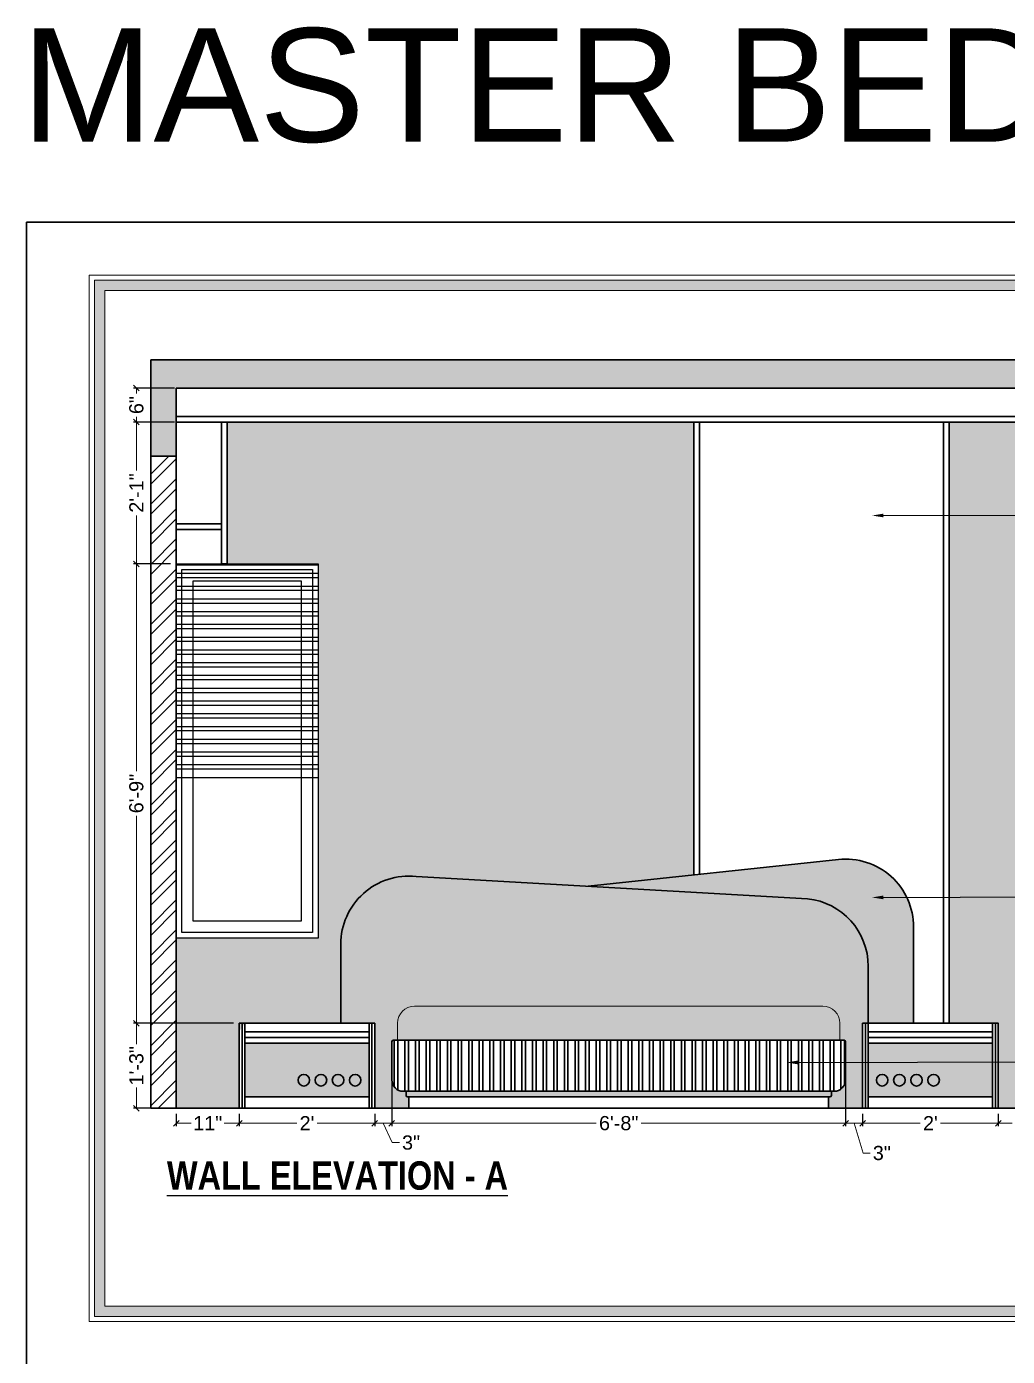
# Model space of a CAD drawing. Header units: millimetres. Extents: x 56222 to 3066687, y -650199 to -121287.
# Drawn here: x 131001.4 to 131174.3, y -183199.6 to -182965.1 of the extents above; entities that cross this region are included whole.
import ezdxf
from ezdxf import colors
from ezdxf.entities.mleader import LeaderData, LeaderLine
from ezdxf.math import Vec2, Vec3

# ---------------------------------------------------------------- set-up
doc = ezdxf.new("R2010")
doc.units = ezdxf.units.MM
doc.header["$MEASUREMENT"] = 0
doc.header["$PDMODE"] = 35
doc.linetypes.add('DASHED', pattern=[0.75, 0.5, -0.25])
doc.linetypes.add('DASHEDX2', pattern=[1.5, 1, -0.5])
doc.layers.get('Defpoints').update_dxf_attribs({"color": 220})
doc.layers.add('AR HATCH-7', color=7, linetype='Continuous')
for name, color, linetype, lineweight in [('dim05', 1, 'Continuous', 13), ('Dimension', 10, 'DASHEDX2', 20), ('ELEVATION', 250, 'Continuous', 9), ('FURNITURE', 32, 'Continuous', 9), ('furniture dimensions', 1, 'DASHED', 0), ('Labelling', 1, 'Continuous', 25), ('SECTION ( SLAB PLine )', 104, 'Continuous', 30), ('Text', 7, 'Continuous', 15), ('TILE', 14, 'Continuous', 9), ('wall', 7, 'Continuous', 30), ('XX~SLAB ( BEAM )~ ( DIM )', 7, 'Continuous', 9)]:
    doc.layers.add(name, color=color, linetype=linetype, lineweight=lineweight)
doc.styles.add('Arial', font='arial.ttf')
doc.styles.get("Standard").update_dxf_attribs({"font": 'arial.ttf', "height": 6})
doc.styles.add('style4', font='ARIALN.TTF')
doc.dimstyles.new('ISO-25', dxfattribs={"dimtxt": 2.5, "dimasz": 1, "dimexe": 0.5, "dimexo": 1, "dimtad": 0, "dimdec": 1, "dimlunit": 4, "dimtxsty": 'Standard', "dimblk": 'OBLIQUE', "dimcen": 2.5, "dimclrd": 1, "dimclre": 1, "dimclrt": 5, "dimadec": 0, "dimazin": 0, "dimtfac": 1, "dimtdec": 1, "dimtmove": 0, "dimatfit": 3, "dimfxl": 1, "dimlwd": -1, "dimarcsym": 0})

# ---------------------------------------------------------------- blocks, each defined once
blk = doc.blocks.new('_Oblique')
at = {"layer": 'wall', "color": 0, "lineweight": -2}
blk.add_line((-0.5, -0.5), (0.5, 0.5), dxfattribs=at)
blk = doc.blocks.new('*D201')
at = {"layer": 'Defpoints', "color": 0, "lineweight": 30, "transparency": 16777216}
for p in [(131027.7649600992, -183155.8487709344), (131038.8569304322, -183155.8487709357), (131038.8569304322, -183158.4766804761)]:
    blk.add_point(p, dxfattribs=at)
at = {"layer": 'dim05', "color": 1, "linetype": 'Continuous', "lineweight": -2, "transparency": 16777216}
for p, q in [((131027.7649600992, -183156.8487709344), (131027.7649600992, -183158.9766804761)), ((131038.8569304322, -183156.8487709357), (131038.8569304322, -183158.9766804761))]:
    blk.add_line(p, q, dxfattribs=at)
at = {"layer": 'dim05', "color": 1, "linetype": 'Continuous', "transparency": 16777216}
for p, q in [((131027.7649600992, -183158.4766804761), (131030.3956996996, -183158.4766804761)), ((131038.8569304322, -183158.4766804761), (131036.2261908319, -183158.4766804761))]:
    blk.add_line(p, q, dxfattribs=at)
at = {"layer": 'dim05', "color": 1, "transparency": 16777216, "rotation": 180}
blk.add_blockref('_Oblique', (131027.7649600992, -183158.4766804761), dxfattribs=at)
at = {"layer": 'dim05', "color": 1, "transparency": 16777216}
blk.add_blockref('_Oblique', (131038.8569304322, -183158.4766804761), dxfattribs=at)
at = {"layer": 'dim05', "color": 5, "lineweight": 25, "transparency": 16777216, "insert": (131033.3109452657, -183158.4766804761), "char_height": 2.5, "attachment_point": 5, "style": 'Arial'}
blk.add_mtext('11"', dxfattribs=at)
blk = doc.blocks.new('*D202')
at = {"layer": 'Defpoints', "color": 0, "lineweight": 30, "transparency": 16777216}
for p in [(131038.8569304322, -183155.8487709357), (131062.7649600992, -183155.8487709357), (131062.7649600992, -183158.4766804761)]:
    blk.add_point(p, dxfattribs=at)
at = {"layer": 'dim05', "color": 1, "linetype": 'Continuous', "lineweight": -2, "transparency": 16777216}
for p, q in [((131038.8569304322, -183156.8487709357), (131038.8569304322, -183158.9766804761)), ((131062.7649600992, -183156.8487709357), (131062.7649600992, -183158.9766804761))]:
    blk.add_line(p, q, dxfattribs=at)
at = {"layer": 'dim05', "color": 1, "linetype": 'Continuous', "transparency": 16777216}
for p, q in [((131038.8569304322, -183158.4766804761), (131049.0143900134, -183158.4766804761)), ((131062.7649600992, -183158.4766804761), (131052.6075005181, -183158.4766804761))]:
    blk.add_line(p, q, dxfattribs=at)
at = {"layer": 'dim05', "color": 1, "transparency": 16777216, "rotation": 180}
blk.add_blockref('_Oblique', (131038.8569304322, -183158.4766804761), dxfattribs=at)
at = {"layer": 'dim05', "color": 1, "transparency": 16777216}
blk.add_blockref('_Oblique', (131062.7649600992, -183158.4766804761), dxfattribs=at)
at = {"layer": 'dim05', "color": 5, "lineweight": 25, "transparency": 16777216, "insert": (131050.8109452658, -183158.4766804761), "char_height": 2.5, "attachment_point": 5, "style": 'Arial'}
blk.add_mtext("2'", dxfattribs=at)
blk = doc.blocks.new('*D203')
at = {"layer": 'Defpoints', "color": 0, "lineweight": 30, "transparency": 16777216}
for p in [(131065.7649600992, -183148.6188705008), (131062.7649600992, -183155.8487709357), (131065.7649600992, -183158.4766804761)]:
    blk.add_point(p, dxfattribs=at)
at = {"layer": 'dim05', "color": 1, "linetype": 'Continuous', "lineweight": -2, "transparency": 16777216}
for p, q in [((131065.7649600992, -183149.6188705008), (131065.7649600992, -183158.9766804761)), ((131062.7649600992, -183156.8487709357), (131062.7649600992, -183158.9766804761))]:
    blk.add_line(p, q, dxfattribs=at)
at = {"layer": 'dim05', "color": 1, "linetype": 'Continuous', "transparency": 16777216}
for p, q in [((131062.7649600992, -183158.4766804761), (131065.7649600992, -183158.4766804761)), ((131064.2649600992, -183158.4766804761), (131065.8457667159, -183161.9008949398)), ((131065.8457667159, -183161.9008949398), (131067.0957667159, -183161.9008949398))]:
    blk.add_line(p, q, dxfattribs=at)
at = {"layer": 'dim05', "color": 1, "transparency": 16777216, "rotation": 180}
blk.add_blockref('_Oblique', (131062.7649600992, -183158.4766804761), dxfattribs=at)
at = {"layer": 'dim05', "color": 1, "transparency": 16777216}
blk.add_blockref('_Oblique', (131065.7649600992, -183158.4766804761), dxfattribs=at)
at = {"layer": 'dim05', "color": 5, "lineweight": 25, "transparency": 16777216, "insert": (131069.1566466613, -183161.9008949398), "char_height": 2.5, "attachment_point": 5, "style": 'Arial'}
blk.add_mtext('3"', dxfattribs=at)
blk = doc.blocks.new('*D204')
at = {"layer": 'Defpoints', "color": 0, "lineweight": 30, "transparency": 16777216}
for p in [(131065.7649600992, -183148.6188705008), (131145.7649600992, -183147.4737709357), (131145.7649600992, -183158.4766804761)]:
    blk.add_point(p, dxfattribs=at)
at = {"layer": 'dim05', "color": 1, "linetype": 'Continuous', "lineweight": -2, "transparency": 16777216}
for p, q in [((131145.7649600992, -183148.4737709357), (131145.7649600992, -183158.9766804761)), ((131065.7649600992, -183149.6188705008), (131065.7649600992, -183158.9766804761))]:
    blk.add_line(p, q, dxfattribs=at)
at = {"layer": 'dim05', "color": 1, "linetype": 'Continuous', "transparency": 16777216}
for p, q in [((131065.7649600992, -183158.4766804761), (131101.8103216272, -183158.4766804761)), ((131145.7649600992, -183158.4766804761), (131109.7195985713, -183158.4766804761))]:
    blk.add_line(p, q, dxfattribs=at)
at = {"layer": 'dim05', "color": 1, "transparency": 16777216, "rotation": 180}
blk.add_blockref('_Oblique', (131065.7649600992, -183158.4766804761), dxfattribs=at)
at = {"layer": 'dim05', "color": 1, "transparency": 16777216}
blk.add_blockref('_Oblique', (131145.7649600992, -183158.4766804761), dxfattribs=at)
at = {"layer": 'dim05', "color": 5, "lineweight": 25, "transparency": 16777216, "insert": (131105.7649600992, -183158.4766804761), "char_height": 2.5, "attachment_point": 5, "style": 'Arial'}
blk.add_mtext('6\'-8"', dxfattribs=at)
blk = doc.blocks.new('*D205')
at = {"layer": 'Defpoints', "color": 0, "lineweight": 30, "transparency": 16777216}
for p in [(131145.7649600992, -183147.4737709357), (131148.7649600992, -183155.8487709357), (131148.7649600992, -183158.4766804761)]:
    blk.add_point(p, dxfattribs=at)
at = {"layer": 'dim05', "color": 1, "linetype": 'Continuous', "lineweight": -2, "transparency": 16777216}
for p, q in [((131145.7649600992, -183148.4737709357), (131145.7649600992, -183158.9766804761)), ((131148.7649600992, -183156.8487709357), (131148.7649600992, -183158.9766804761))]:
    blk.add_line(p, q, dxfattribs=at)
at = {"layer": 'dim05', "color": 1, "linetype": 'Continuous', "transparency": 16777216}
for p, q in [((131145.7649600992, -183158.4766804761), (131148.7649600992, -183158.4766804761)), ((131147.2649600992, -183158.4766804761), (131148.8457667159, -183163.7460358649)), ((131148.8457667159, -183163.7460358649), (131150.0957667159, -183163.7460358649))]:
    blk.add_line(p, q, dxfattribs=at)
at = {"layer": 'dim05', "color": 1, "transparency": 16777216, "rotation": 180}
blk.add_blockref('_Oblique', (131145.7649600992, -183158.4766804761), dxfattribs=at)
at = {"layer": 'dim05', "color": 1, "transparency": 16777216}
blk.add_blockref('_Oblique', (131148.7649600992, -183158.4766804761), dxfattribs=at)
at = {"layer": 'dim05', "color": 5, "lineweight": 25, "transparency": 16777216, "insert": (131152.1566466613, -183163.7460358649), "char_height": 2.5, "attachment_point": 5, "style": 'Arial'}
blk.add_mtext('3"', dxfattribs=at)
blk = doc.blocks.new('*D206')
at = {"layer": 'Defpoints', "color": 0, "lineweight": 30, "transparency": 16777216}
for p in [(131148.7649600992, -183155.8487709357), (131172.6729897663, -183155.8487709357), (131172.6729897663, -183158.4766804761)]:
    blk.add_point(p, dxfattribs=at)
at = {"layer": 'dim05', "color": 1, "linetype": 'Continuous', "lineweight": -2, "transparency": 16777216}
for p, q in [((131148.7649600992, -183156.8487709357), (131148.7649600992, -183158.9766804761)), ((131172.6729897663, -183156.8487709357), (131172.6729897663, -183158.9766804761))]:
    blk.add_line(p, q, dxfattribs=at)
at = {"layer": 'dim05', "color": 1, "linetype": 'Continuous', "transparency": 16777216}
for p, q in [((131148.7649600992, -183158.4766804761), (131158.9224196804, -183158.4766804761)), ((131172.6729897663, -183158.4766804761), (131162.5155301852, -183158.4766804761))]:
    blk.add_line(p, q, dxfattribs=at)
at = {"layer": 'dim05', "color": 1, "transparency": 16777216, "rotation": 180}
blk.add_blockref('_Oblique', (131148.7649600992, -183158.4766804761), dxfattribs=at)
at = {"layer": 'dim05', "color": 1, "transparency": 16777216}
blk.add_blockref('_Oblique', (131172.6729897663, -183158.4766804761), dxfattribs=at)
at = {"layer": 'dim05', "color": 5, "lineweight": 25, "transparency": 16777216, "insert": (131160.7189749328, -183158.4766804761), "char_height": 2.5, "attachment_point": 5, "style": 'Arial'}
blk.add_mtext("2'", dxfattribs=at)
blk = doc.blocks.new('*D207')
at = {"layer": 'Defpoints', "color": 0, "lineweight": 30, "transparency": 16777216}
for p in [(131181.7649600992, -183152.8487709357), (131172.6729897663, -183155.8487709357), (131181.7649600992, -183158.4766804761)]:
    blk.add_point(p, dxfattribs=at)
at = {"layer": 'dim05', "color": 1, "linetype": 'Continuous', "lineweight": -2, "transparency": 16777216}
for p, q in [((131181.7649600992, -183153.8487709357), (131181.7649600992, -183158.9766804761)), ((131172.6729897663, -183156.8487709357), (131172.6729897663, -183158.9766804761))]:
    blk.add_line(p, q, dxfattribs=at)
at = {"layer": 'dim05', "color": 1, "linetype": 'Continuous', "transparency": 16777216}
for p, q in [((131172.6729897663, -183158.4766804761), (131175.1572423271, -183158.4766804761)), ((131181.7649600992, -183158.4766804761), (131179.2807075385, -183158.4766804761))]:
    blk.add_line(p, q, dxfattribs=at)
at = {"layer": 'dim05', "color": 1, "transparency": 16777216, "rotation": 180}
blk.add_blockref('_Oblique', (131172.6729897663, -183158.4766804761), dxfattribs=at)
at = {"layer": 'dim05', "color": 1, "transparency": 16777216}
blk.add_blockref('_Oblique', (131181.7649600992, -183158.4766804761), dxfattribs=at)
at = {"layer": 'dim05', "color": 5, "lineweight": 25, "transparency": 16777216, "insert": (131177.2189749328, -183158.4766804761), "char_height": 2.5, "attachment_point": 5, "style": 'Arial'}
blk.add_mtext('9"', dxfattribs=at)
blk = doc.blocks.new('*D209')
at = {"layer": 'Defpoints', "color": 0, "lineweight": 30, "transparency": 16777216}
for p in [(131020.7329062105, -183140.8487709357), (131038.7689607574, -183140.8487709357), (131038.7689607574, -183155.8487709357)]:
    blk.add_point(p, dxfattribs=at)
at = {"layer": 'dim05', "color": 1, "linetype": 'Continuous', "lineweight": -2, "transparency": 16777216}
for p, q in [((131037.7689607574, -183140.8487709357), (131020.2329062105, -183140.8487709357)), ((131037.7689607574, -183155.8487709357), (131020.2329062105, -183155.8487709357))]:
    blk.add_line(p, q, dxfattribs=at)
at = {"layer": 'dim05', "color": 1, "linetype": 'Continuous', "transparency": 16777216}
for p, q in [((131020.7329062105, -183140.8487709357), (131020.7329062105, -183144.5186208675)), ((131020.7329062105, -183155.8487709357), (131020.7329062105, -183152.1789210039))]:
    blk.add_line(p, q, dxfattribs=at)
at = {"layer": 'dim05', "color": 1, "transparency": 16777216}
for p, rotation in [((131020.7329062105, -183140.8487709357), 90), ((131020.7329062105, -183155.8487709357), 270)]:
    blk.add_blockref('_Oblique', p, dxfattribs=dict(at, rotation=rotation))
at = {"layer": 'dim05', "color": 5, "lineweight": 25, "transparency": 16777216, "insert": (131020.7329062104, -183148.3487709357), "char_height": 2.5, "attachment_point": 5, "rotation": 90, "style": 'Arial'}
blk.add_mtext('1\'-3"', dxfattribs=at)
blk = doc.blocks.new('*D210')
at = {"layer": 'Defpoints', "color": 0, "lineweight": 30, "transparency": 16777216}
for p in [(131020.7329062107, -183059.8487709357), (131027.7649600993, -183059.8487709357), (131038.8569304323, -183140.8487709357)]:
    blk.add_point(p, dxfattribs=at)
at = {"layer": 'dim05', "color": 1, "linetype": 'Continuous', "lineweight": -2, "transparency": 16777216}
for p, q in [((131026.7649600993, -183059.8487709357), (131020.2329062107, -183059.8487709357)), ((131037.8569304323, -183140.8487709357), (131020.2329062107, -183140.8487709357))]:
    blk.add_line(p, q, dxfattribs=at)
at = {"layer": 'dim05', "color": 1, "linetype": 'Continuous', "transparency": 16777216}
for p, q in [((131020.7329062107, -183059.8487709357), (131020.7329062107, -183096.3941324637)), ((131020.7329062107, -183140.8487709357), (131020.7329062107, -183104.3034094078))]:
    blk.add_line(p, q, dxfattribs=at)
at = {"layer": 'dim05', "color": 1, "transparency": 16777216}
for p, rotation in [((131020.7329062107, -183059.8487709357), 90), ((131020.7329062107, -183140.8487709357), 270)]:
    blk.add_blockref('_Oblique', p, dxfattribs=dict(at, rotation=rotation))
at = {"layer": 'dim05', "color": 5, "lineweight": 25, "transparency": 16777216, "insert": (131020.7329062106, -183100.3487709357), "char_height": 2.5, "attachment_point": 5, "rotation": 90, "style": 'Arial'}
blk.add_mtext('6\'-9"', dxfattribs=at)
blk = doc.blocks.new('*D211')
at = {"layer": 'Defpoints', "color": 0, "lineweight": 30, "transparency": 16777216}
for p in [(131020.7329062108, -183034.8487709351), (131027.7649600993, -183034.8487709351), (131027.7649600993, -183059.8487709357)]:
    blk.add_point(p, dxfattribs=at)
at = {"layer": 'dim05', "color": 1, "linetype": 'Continuous', "lineweight": -2, "transparency": 16777216}
for p, q in [((131026.7649600993, -183034.8487709351), (131020.2329062108, -183034.8487709351)), ((131026.7649600993, -183059.8487709357), (131020.2329062108, -183059.8487709357))]:
    blk.add_line(p, q, dxfattribs=at)
at = {"layer": 'dim05', "color": 1, "linetype": 'Continuous', "transparency": 16777216}
for p, q in [((131020.7329062108, -183034.8487709351), (131020.7329062108, -183043.3796372383)), ((131020.7329062108, -183059.8487709357), (131020.7329062108, -183051.3179046325))]:
    blk.add_line(p, q, dxfattribs=at)
at = {"layer": 'dim05', "color": 1, "transparency": 16777216}
for p, rotation in [((131020.7329062108, -183034.8487709351), 90), ((131020.7329062108, -183059.8487709357), 270)]:
    blk.add_blockref('_Oblique', p, dxfattribs=dict(at, rotation=rotation))
at = {"layer": 'dim05', "color": 5, "lineweight": 25, "transparency": 16777216, "insert": (131020.7329062107, -183047.3487709354), "char_height": 2.5, "attachment_point": 5, "rotation": 90, "style": 'Arial'}
blk.add_mtext('2\'-1"', dxfattribs=at)
blk = doc.blocks.new('*D212')
at = {"layer": 'Defpoints', "color": 0, "lineweight": 30, "transparency": 16777216}
for p in [(131020.7329062109, -183028.8487709357), (131028.4401582825, -183028.8487709357), (131028.4401582825, -183034.8487709345)]:
    blk.add_point(p, dxfattribs=at)
at = {"layer": 'dim05', "color": 1, "linetype": 'Continuous', "lineweight": -2, "transparency": 16777216}
for p, q in [((131027.4401582825, -183028.8487709357), (131020.2329062109, -183028.8487709357)), ((131027.4401582825, -183034.8487709345), (131020.2329062109, -183034.8487709345))]:
    blk.add_line(p, q, dxfattribs=at)
at = {"layer": 'dim05', "color": 1, "linetype": 'Continuous', "transparency": 16777216}
for p, q in [((131020.7329062109, -183028.8487709357), (131020.7329062109, -183029.780217047)), ((131020.7329062109, -183034.8487709345), (131020.7329062109, -183033.9173248232))]:
    blk.add_line(p, q, dxfattribs=at)
at = {"layer": 'dim05', "color": 1, "transparency": 16777216}
for p, rotation in [((131020.7329062109, -183028.8487709357), 90), ((131020.7329062109, -183034.8487709345), 270)]:
    blk.add_blockref('_Oblique', p, dxfattribs=dict(at, rotation=rotation))
at = {"layer": 'dim05', "color": 5, "lineweight": 25, "transparency": 16777216, "insert": (131020.7329062108, -183031.8487709351), "char_height": 2.5, "attachment_point": 5, "rotation": 90, "style": 'Arial'}
blk.add_mtext('6"', dxfattribs=at)

msp = doc.modelspace()

# ---------------------------------------------------------------- hatches: boundary and pattern name
at = {"layer": 'AR HATCH-7', "lineweight": 0, "true_color": 0x939598}
h = msp.add_hatch(dxfattribs=at)
h.set_pattern_fill('AR-CONC', color=252, angle=45)
h.set_pattern_definition([(94.99999999999999, (-20.6881730123423, 0), (5.515519991722208, 4.628070788119675), [0.75, -8.25]), (40.00000000000002, (-20.6881730123423, 0), (-6.299921673908859, 4.337681495980274), [0.6, -6.6]), (145.45144446, (-20.22854635672654, 0.3856725635446194), (-0.7844016433796002, 8.965752213322599), [0.63740192, -7.01142112]), (91.18419999999998, (-22.1023865747154, 1.414213562373095), (8.71693387946328, 6.376137762145187), [1.125, -12.375]), (141.63563549, (-21.37597541070693, 1.945557908087804), (-0.2790006838437646, 13.49711668190895), [0.95610342, -10.5171376]), (36.18416399000001, (-22.1023865747154, 1.414213562373095), (-0.2790006846561948, 13.49711667396096), [0.9, -9.90000001]), (66, (-21.04172640293558, 1.767766952966369), (7.067715721143024, 1.373824764677699), [0.7499999999999998, -8.249999999999996]), (11.00000000000004, (-21.04172640293558, 1.767766952966369), (-3.407085930619541, 6.848084353987662), [0.6, -6.6]), (116.45144474, (-20.45275009683772, 1.882252349166583), (3.660629749971532, 8.22190905583728), [0.6374019000000001, -7.01142112]), (82.50000000000001, (-20.6881730123423, 0), (-2.267931853063402, 2.439898176125473), [0, -6.519999999999998, 0, -6.699999999999998, 0, -6.624999999999998]), (52.49999999999999, (-20.6881730123423, 0), (-0.9287294220246007, 4.649094499003634), [0, -3.82, 0, -6.37, 0, -2.525]), (12.5, (-22.26502113438831, -1.576848122046001), (3.934181673192061, 3.615207618148607), [0, -2.5, 0, -7.8, 0, -10.35]), (2.499999999999997, (-22.97212791557485, -2.283954903232549), (3.415899831984662, 4.83159806873949), [0, -3.25, 0, -5.18, 0, -7.35])])
h.paths.add_polyline_path([(131213.2649600992, -183023.8487709356), (131023.2649600992, -183023.8487709356), (131023.2649600991, -183040.8487709356), (131027.7649600993, -183040.8487709356), (131027.7649600992, -183028.8487709356), (131208.7649600994, -183028.8487709357), (131208.7649600994, -183040.8487709357), (131213.2649600992, -183040.8487709356)])
at = {"layer": 'AR HATCH-7', "lineweight": 30, "true_color": 0xe7e2df}
h = msp.add_hatch(color=254, dxfattribs=at)
h.dxf.hatch_style = 1
edge = h.paths.add_edge_path()
edge.add_line((131119.0109738722, -183034.8487709344), (131036.7649600992, -183034.8487709344))
edge.add_line((131036.7649600992, -183034.8487709344), (131036.7649600992, -183059.8487709357))
edge.add_line((131036.7649600992, -183059.8487709357), (131052.7649600992, -183059.8487709357))
edge.add_line((131052.7649600992, -183059.8487709357), (131052.7649600992, -183125.8487709357))
edge.add_line((131052.7649600992, -183125.8487709357), (131027.7649600992, -183125.8487709357))
edge.add_line((131027.7649600992, -183125.8487709357), (131027.7649600992, -183155.8487709357))
edge.add_line((131027.7649600992, -183155.8487709357), (131038.8569304322, -183155.8487709357))
edge.add_line((131038.8569304322, -183155.8487709357), (131038.8569304322, -183142.3487709357))
edge.add_line((131038.8569304322, -183142.3487709357), (131039.8569304322, -183140.8487709357))
edge.add_line((131039.8569304322, -183140.8487709357), (131056.7649600992, -183140.8487709357))
edge.add_line((131056.7649600992, -183140.8487709357), (131056.7649600992, -183126.9010993348))
edge.add_arc((131068.7649600992, -183126.9010993348), 12, 83.88441596802352, 180, ccw=False)
edge.add_line((131070.0433743396, -183114.9693912831), (131100.3812001736, -183116.6950266873))
edge.add_line((131100.3812001736, -183116.6950266873), (131119.0109738722, -183114.6989530415))
edge.add_line((131119.0109738722, -183114.6989530415), (131119.0109738722, -183034.8487709344))
h.paths.add_polyline_path([(131181.7649600992, -183034.8487709344), (131164.0079333801, -183034.8487709344), (131164.0079333801, -183140.8487709357), (131171.6729897663, -183140.8487709357), (131172.6729897663, -183140.8487709357), (131172.6729897663, -183155.8487709357), (131184.7649600992, -183155.8487709357), (131184.7649600992, -183152.8487709357), (131181.7649600992, -183152.8487709357)])
at = {"layer": 'AR HATCH-7', "lineweight": 9, "true_color": 0x939598}
h = msp.add_hatch(dxfattribs=at)
h.set_pattern_fill('ANSI32', color=252, scale=10)
h.set_pattern_definition([(45, (-20.6881730123423, 0), (-2.651650429449553, 2.651650429449553), []), (45, (-18.92040606234231, 0), (-2.651650429449553, 2.651650429449553), [])])
h.paths.add_polyline_path([(131027.7649600992, -183040.8487709356), (131023.2649600992, -183040.8487709356), (131023.2649600992, -183155.8487709357), (131027.7649600992, -183155.8487709357)])
h.paths.add_polyline_path([(131213.2649600992, -183040.8487709356), (131208.7649600994, -183040.8487709357), (131208.7649600992, -183155.8487709357), (131213.2649600992, -183155.8487709357)])
at = {"layer": 'AR HATCH-7', "lineweight": 25, "true_color": 0xc7c8ca, "transparency": 33554687}
h = msp.add_hatch(dxfattribs=at)
h.set_pattern_fill('ANSI32', color=9, scale=6, angle=135)
h.set_pattern_definition([(180, (-20.68817301209492, 0), (-2.220446049250313e-16, -2.25), []), (180, (-21.43817301084346, 0.7499999987485353), (-2.220446049250313e-16, -2.25), [])])
h.paths.add_polyline_path([(131027.7649600992, -183059.8487709357), (131052.7649600992, -183059.8487709357), (131052.7649600992, -183098.2073082036), (131027.7649600992, -183098.2073082036)])
at = {"layer": 'AR HATCH-7', "lineweight": 30, "true_color": 0xf6f4f3, "transparency": 33554687}
h = msp.add_hatch(dxfattribs=at)
h.set_pattern_fill('ANGLE', scale=5, angle=45)
h.set_pattern_definition([(45, (-20.6881730123423, -154.1794573619263), (-0.9722718241315029, 0.9722718241315029), [1, -0.375]), (135, (-20.6881730123423, -154.1794573619263), (-0.972271824131503, -0.9722718241315028), [1, -0.375])])
edge = h.paths.add_edge_path()
edge.add_arc((131145.764960099, -183123.9010993357), 12.00000000086158, 93.62366177437983, 96.11558403027401)
edge.add_line((131144.4865458589, -183111.9693912831), (131102.0095684896, -183116.5205563403))
edge.add_line((131102.0095684896, -183116.5205563403), (131102.0095684896, -183116.7876493436))
edge.add_line((131102.0095684896, -183116.7876493436), (131139.0433743396, -183118.8941564768))
edge.add_arc((131137.7649600993, -183130.8258645285), 12.00000000001544, 56.29763456251868, 83.88441596831473, ccw=False)
edge.add_line((131144.4235053865, -183120.8426899503), (131145.0065279976, -183120.8426899503))
edge.add_line((131145.0065279976, -183120.8426899503), (131145.0065279976, -183111.9250907866))
edge = h.paths.add_edge_path()
edge.add_line((131145.0065279976, -183111.9250907866), (131145.0065279976, -183120.8426899503))
edge.add_line((131145.0065279976, -183120.8426899503), (131144.4235053865, -183120.8426899503))
edge.add_arc((131137.7649600993, -183130.8258645285), 11.99999999999384, -1.389821591146756e-10, 56.2976345624416, ccw=False)
edge.add_line((131149.7649600993, -183130.8258645285), (131149.7649600992, -183140.8487709357))
edge.add_line((131149.7649600992, -183140.8487709357), (131157.7649600993, -183140.8487709357))
edge.add_line((131157.7649600993, -183140.8487709357), (131157.7649600993, -183123.9010993348))
edge.add_arc((131145.7649600993, -183123.9010993348), 12, 359.9999999998611, 453.6236617759002)
edge = h.paths.add_edge_path()
edge.add_arc((131137.7649600993, -183130.8258645285), 12, 359.9999999998611, 416.2976345624415)
edge.add_line((131144.4235053865, -183120.8426899503), (131102.0095684896, -183120.8426899503))
edge.add_line((131102.0095684896, -183120.8426899503), (131102.0095684896, -183116.7876493436))
edge.add_line((131102.0095684896, -183116.7876493436), (131070.0433743396, -183114.9693912831))
edge.add_arc((131068.7649600992, -183126.9010993348), 11.99999999999271, 83.88441596802353, 180)
edge.add_line((131056.7649600992, -183126.9010993348), (131056.7649600992, -183140.8487709357))
edge.add_line((131056.7649600992, -183140.8487709357), (131061.7649600993, -183140.8487709357))
edge.add_line((131061.7649600993, -183140.8487709357), (131062.7649600993, -183140.8487709357))
edge.add_line((131062.7649600993, -183140.8487709357), (131062.7649600993, -183155.8487709357))
edge.add_line((131062.7649600993, -183155.8487709357), (131068.7649600992, -183155.8487709357))
edge.add_line((131068.7649600992, -183155.8487709357), (131068.7649600992, -183153.8487709357))
edge.add_line((131068.7649600992, -183153.8487709357), (131068.5149600992, -183153.8487709357))
edge.add_arc((131068.5149600992, -183153.5987709357), 0.25, 180, 270, ccw=False)
edge.add_line((131068.2649600992, -183153.5987709357), (131068.2649600992, -183152.8487709357))
edge.add_line((131068.2649600992, -183152.8487709357), (131067.7649600992, -183152.8487709357))
edge.add_arc((131067.7649600992, -183150.8487709357), 2, 180, 270, ccw=False)
edge.add_line((131065.7649600992, -183150.8487709357), (131065.7649600992, -183144.0987709357))
edge.add_arc((131066.0149600992, -183144.0987709357), 0.25, 90, 180, ccw=False)
edge.add_line((131066.0149600992, -183143.8487709357), (131066.7649600992, -183143.8487709357))
edge.add_line((131066.7649600992, -183143.8487709357), (131066.7649600992, -183140.8487709357))
edge.add_arc((131069.7649600992, -183140.8487709357), 3, 90, 180, ccw=False)
edge.add_line((131069.7649600992, -183137.8487709357), (131141.7649600992, -183137.8487709357))
edge.add_arc((131141.7649600992, -183140.8487709357), 3, 0, 90, ccw=False)
edge.add_line((131144.7649600992, -183140.8487709357), (131144.7649600992, -183143.8487709357))
edge.add_line((131144.7649600992, -183143.8487709357), (131145.5149600992, -183143.8487709357))
edge.add_arc((131145.5149600992, -183144.0987709357), 0.25, 0, 90, ccw=False)
edge.add_line((131145.7649600992, -183144.0987709357), (131145.7649600993, -183150.8487709357))
edge.add_arc((131143.7649600993, -183150.8487709357), 2, -90, 0, ccw=False)
edge.add_line((131143.7649600993, -183152.8487709357), (131143.2649600992, -183152.8487709357))
edge.add_line((131143.2649600992, -183152.8487709357), (131143.2649600992, -183153.5987709357))
edge.add_arc((131143.0149600992, -183153.5987709357), 0.25, -90, 0, ccw=False)
edge.add_line((131143.0149600992, -183153.8487709357), (131142.7649600992, -183153.8487709357))
edge.add_line((131142.7649600992, -183153.8487709357), (131142.7649600992, -183155.8487709357))
edge.add_line((131142.7649600992, -183155.8487709357), (131148.7649600993, -183155.8487709357))
edge.add_line((131148.7649600993, -183155.8487709357), (131148.7649600993, -183140.8487709356))
edge.add_line((131148.7649600993, -183140.8487709356), (131149.7649600992, -183140.8487709356))
edge.add_line((131149.7649600992, -183140.8487709356), (131149.7649600993, -183130.8258645285))
edge = h.paths.add_edge_path(flags=17)
edge.add_line((131139.0433743396, -183118.8941564768), (131102.0095684896, -183116.7876493436))
edge.add_line((131102.0095684896, -183116.7876493436), (131102.0095684896, -183120.8426899503))
edge.add_line((131102.0095684896, -183120.8426899503), (131144.4235053865, -183120.8426899503))
edge.add_arc((131137.7649600993, -183130.8258645285), 12.00000000001805, 56.29763456251866, 83.88441596831467)
at = {"layer": 'AR HATCH-7', "lineweight": 30, "true_color": 0xffffff}
h = msp.add_hatch(color=7, dxfattribs=at)
h.dxf.hatch_style = 1
h.paths.add_polyline_path([(131141.7649600992, -183137.8487709357), (131120.0109738722, -183137.8487709357), (131120.0109738722, -183142.3487709356), (131144.7649600992, -183142.3487709356), (131144.7649600992, -183140.8487709357, 0.4142135623730951)])
h.paths.add_polyline_path([(131120.0109738722, -183137.8487709357), (131069.7649600992, -183137.8487709357, 0.4142135623730951), (131066.7649600992, -183140.8487709357), (131066.7649600992, -183143.8487709357), (131144.7649600992, -183143.8487709357), (131144.7649600992, -183142.3487709356), (131120.0109738722, -183142.3487709356)])
at = {"layer": 'AR HATCH-7', "lineweight": 30, "true_color": 0xc7c8ca, "transparency": 33554687}
h = msp.add_hatch(dxfattribs=at)
h.set_pattern_fill('ANSI32', color=9, scale=5, angle=45)
h.set_pattern_definition([(90, (-20.68817301209492, 0), (-1.875, 0), []), (90, (-20.06317301314266, 0.6249999989522621), (-1.875, 0), [])])
h.paths.add_polyline_path([(131145.7649600992, -183144.0987709357, 0.4142135623718314), (131145.5149600992, -183143.8487709357), (131066.0149600992, -183143.8487709357, 0.4142135623730951), (131065.7649600992, -183144.0987709357), (131065.7649600992, -183150.8487709357, 0.4142135623729827), (131067.7649600992, -183152.8487709357), (131143.7649600993, -183152.8487709357, 0.414213562374469), (131145.7649600993, -183150.8487709357)])
at = {"layer": 'AR HATCH-7', "lineweight": 30, "true_color": 0x9b9278, "transparency": 33554687}
h = msp.add_hatch(color=252, dxfattribs=at)
h.dxf.hatch_style = 1
h.paths.add_polyline_path([(131061.7649600993, -183144.3487709357), (131039.8569304322, -183144.3487709357), (131039.8569304322, -183153.8487709357), (131061.7649600993, -183153.8487709357)])
edge = h.paths.add_edge_path(flags=16)
edge.add_arc((131053.2652313184, -183150.8994078696), 1.018703676119912, 0, 360)
edge = h.paths.add_edge_path(flags=16)
edge.add_arc((131050.2429693167, -183150.8994078696), 1.018703676119912, 0, 360)
edge = h.paths.add_edge_path(flags=16)
edge.add_arc((131056.28749332, -183150.8994078696), 1.018703676119912, 0, 360)
edge = h.paths.add_edge_path(flags=16)
edge.add_arc((131059.3097553217, -183150.8994078696), 1.018703676119912, 0, 360)
h.paths.add_polyline_path([(131171.6729897663, -183144.3487709357), (131149.7649600993, -183144.3487709357), (131149.7649600993, -183153.8487709357), (131171.6729897663, -183153.8487709357)])
edge = h.paths.add_edge_path(flags=16)
edge.add_arc((131155.2424268785, -183150.8994078696), 1.018703676119912, 0, 360)
edge = h.paths.add_edge_path(flags=16)
edge.add_arc((131152.2201648769, -183150.8994078696), 1.018703676119912, 0, 360)
edge = h.paths.add_edge_path(flags=16)
edge.add_arc((131158.2646888802, -183150.8994078696), 1.018703676119912, 0, 360)
edge = h.paths.add_edge_path(flags=16)
edge.add_arc((131161.2869508818, -183150.8994078696), 1.018703676119912, 0, 360)
at = {"layer": 'AR HATCH-7', "lineweight": 30, "true_color": 0xc8c92d}
h = msp.add_hatch(color=52, dxfattribs=at)
h.dxf.hatch_style = 1
h.paths.add_polyline_path([(131049.2242656406, -183150.8994078696, 1), (131051.2616729929, -183150.8994078696, 1)])
h.paths.add_polyline_path([(131052.2465276422, -183150.8994078696, 1), (131054.2839349945, -183150.8994078696, 1)])
h.paths.add_polyline_path([(131055.2687896439, -183150.8994078696, 1), (131057.3061969961, -183150.8994078696, 1)])
h.paths.add_polyline_path([(131058.2910516455, -183150.8994078696, 1), (131060.3284589978, -183150.8994078696, 1)])
h = msp.add_hatch(color=52, dxfattribs=at)
h.dxf.hatch_style = 1
h.paths.add_polyline_path([(131153.238868553, -183150.8994078696, 1), (131151.2014612008, -183150.8994078696, 1)])
h.paths.add_polyline_path([(131154.2237232024, -183150.8994078696, 1), (131156.2611305547, -183150.8994078696, 1)])
h.paths.add_polyline_path([(131159.2833925563, -183150.8994078696, 1), (131157.2459852041, -183150.8994078696, 1)])
h.paths.add_polyline_path([(131160.2682472057, -183150.8994078696, 1), (131162.3056545579, -183150.8994078696, 1)])
h = msp.add_hatch(color=52, dxfattribs=at)
h.dxf.hatch_style = 1
h.paths.add_polyline_path([(131143.2649600992, -183152.8487709357), (131068.2649600992, -183152.8487709357), (131068.2649600992, -183153.5987709357, 0.4142135623729827), (131068.5149600992, -183153.8487709357), (131143.0149600992, -183153.8487709357, 0.4142135623732117), (131143.2649600992, -183153.5987709357)])
at = {"layer": 'Dimension', "linetype": 'Continuous', "true_color": 0xd39e00}
h = msp.add_hatch(color=42, dxfattribs=at)
h.paths.add_polyline_path([(131013.334719443, -183009.8486820895), (131013.334719443, -183192.535255962), (131272.8786374975, -183192.535255962), (131272.8786374975, -183009.8486820895)])
h.paths.add_polyline_path([(131015.1562494242, -183011.6702120705), (131271.0571075165, -183011.6702120705), (131271.0571075165, -183190.713725981), (131015.1562494242, -183190.713725981)], flags=16)

# ---------------------------------------------------------------- linework, layer by layer
at = {"layer": 'Dimension', "color": 42, "linetype": 'Continuous', "true_color": 0xd39e00}
for points in [[(131012.4239544525, -183008.9379170989), (131273.7894024881, -183008.9379170989), (131273.7894024881, -183193.4460209525), (131012.4239544525, -183193.4460209525)], [(131013.334719443, -183009.8486820895), (131272.8786374975, -183009.8486820895), (131272.8786374975, -183192.535255962), (131013.334719443, -183192.535255962)], [(131015.1562494242, -183011.6702120705), (131271.0571075165, -183011.6702120705), (131271.0571075165, -183190.713725981), (131015.1562494242, -183190.713725981)]]:
    msp.add_lwpolyline(points, close=True, dxfattribs=at)
at = {"layer": 'ELEVATION', "color": 0, "lineweight": 25}
for points in [[(131027.7649600992, -183059.8487709357), (131052.7649600992, -183059.8487709357), (131052.7649600992, -183125.8487709357), (131027.7649600992, -183125.8487709357)], [(131028.7649600992, -183060.8487709357), (131051.7649600992, -183060.8487709357), (131051.7649600992, -183124.8487709357), (131028.7649600992, -183124.8487709357)], [(131030.7649600992, -183062.8487709357), (131049.7649600993, -183062.8487709357), (131049.7649600993, -183122.8487709357), (131030.7649600992, -183122.8487709357)]]:
    msp.add_lwpolyline(points, close=True, dxfattribs=at)
at = {"layer": 'FURNITURE', "lineweight": 30}
for p, q in [((131027.7649600992, -183052.7632769816), (131035.7649600992, -183052.7632769816)), ((131027.7649600992, -183053.7632769816), (131035.7649600992, -183053.7632769816)), ((131144.4865458587, -183111.9693912831), (131100.3812001736, -183116.6950266873)), ((131149.7649600992, -183140.8487709357), (131149.7649600993, -183130.8258645285)), ((131039.3569304322, -183140.8487709357), (131039.3569304322, -183155.8487709357)), ((131039.8569304322, -183155.8487709356), (131039.8569304322, -183140.8487709357)), ((131039.8569304322, -183140.8487709357), (131061.7649600993, -183140.8487709357)), ((131061.7649600993, -183140.8487709357), (131061.7649600993, -183155.8487709356)), ((131062.2649600993, -183140.8487709357), (131062.2649600993, -183155.8487709357)), ((131149.2649600993, -183140.8487709357), (131149.2649600993, -183155.8487709357)), ((131149.7649600993, -183140.8487709357), (131149.7649600993, -183155.8487709356)), ((131171.6729897663, -183140.8487709357), (131149.7649600993, -183140.8487709357)), ((131171.6729897663, -183155.8487709356), (131171.6729897663, -183140.8487709357)), ((131172.1729897663, -183140.8487709357), (131172.1729897663, -183155.8487709357)), ((131039.8569304322, -183142.3487709357), (131061.7649600993, -183142.3487709357)), ((131039.8569304322, -183143.3487709357), (131061.7649600993, -183143.3487709357)), ((131065.7649600992, -183144.0987709357), (131065.7649600992, -183150.8487709357)), ((131145.5149600992, -183143.8487709357), (131066.0149600992, -183143.8487709357)), ((131145.7649600992, -183144.0987709357), (131145.7649600993, -183150.8487709357)), ((131171.6729897663, -183142.3487709357), (131149.7649600993, -183142.3487709357)), ((131171.6729897663, -183143.3487709357), (131149.7649600993, -183143.3487709357)), ((131039.8569304322, -183144.3487709357), (131061.7649600993, -183144.3487709357)), ((131171.6729897663, -183144.3487709357), (131149.7649600993, -183144.3487709357)), ((131067.7649600992, -183152.8487709357), (131143.7649600993, -183152.8487709357)), ((131068.2649600992, -183152.8487709357), (131068.2649600992, -183153.5987709357)), ((131143.2649600992, -183153.5987709357), (131143.2649600992, -183152.8487709357)), ((131061.7649600993, -183153.8487709357), (131039.8569304322, -183153.8487709357)), ((131068.5149600992, -183153.8487709357), (131143.0149600992, -183153.8487709357)), ((131068.7649600992, -183155.8487709357), (131068.7649600992, -183153.8487709357)), ((131142.7649600992, -183155.8487709358), (131142.7649600992, -183153.8487709357)), ((131149.7649600993, -183153.8487709357), (131171.6729897663, -183153.8487709357))]:
    msp.add_line(p, q, dxfattribs=at)
for points in [[(131035.7649600992, -183034.8487709344), (131035.7649600992, -183059.8487709357), (131036.7649600992, -183059.8487709357), (131036.7649600992, -183034.8487709344)], [(131119.0109738722, -183034.8487709344), (131119.0109738722, -183114.6989530415)], [(131120.0109738722, -183034.8487709344), (131120.0109738722, -183114.5918087638)], [(131163.0079333801, -183140.8487709357), (131163.0079333801, -183034.8487709344)], [(131164.0079333801, -183140.8487709357), (131164.0079333801, -183034.8487709344)], [(131061.7649600993, -183140.8487709357), (131062.7649600993, -183140.8487709357), (131062.7649600993, -183155.8487709357), (131038.8569304322, -183155.8487709357), (131038.8569304322, -183140.8487709357), (131039.8569304322, -183140.8487709357)], [(131149.7649600993, -183140.8487709357), (131148.7649600993, -183140.8487709357), (131148.7649600993, -183155.8487709357), (131172.6729897663, -183155.8487709357), (131172.6729897663, -183140.8487709357), (131171.6729897663, -183140.8487709357)]]:
    msp.add_lwpolyline(points, dxfattribs=at)
for points in [[(131157.7649600993, -183140.8487709357), (131157.7649600993, -183123.9010993348, 0.4458331242825058), (131144.4865458587, -183111.9693912831)], [(131139.0433743396, -183118.8941564768), (131070.0433743396, -183114.9693912831, 0.4458331242777167), (131056.7649600992, -183126.9010993348), (131056.7649600992, -183140.8487709357)]]:
    msp.add_lwpolyline(points, format="xyb", dxfattribs=at)
at = {"layer": 'FURNITURE', "lineweight": 5}
msp.add_lwpolyline([(131144.7649600992, -183143.8487709357), (131144.7649600992, -183140.8487709357, 0.414213562373095), (131141.7649600992, -183137.8487709357), (131069.7649600992, -183137.8487709357, 0.414213562373095), (131066.7649600992, -183140.8487709357), (131066.7649600992, -183143.8487709357)], format="xyb", dxfattribs=at)
at = {"layer": 'FURNITURE', "lineweight": 30}
for centre in [(131050.2429693167, -183150.8994078696), (131053.2652313184, -183150.8994078696), (131056.28749332, -183150.8994078696), (131059.3097553217, -183150.8994078696), (131152.2201648769, -183150.8994078696), (131155.2424268785, -183150.8994078696), (131158.2646888802, -183150.8994078696), (131161.2869508818, -183150.8994078696)]:
    msp.add_circle(centre, 1.018703676119912, dxfattribs=at)
for centre, radius, start, end in [((131137.7649600993, -183130.8258645285), 12, 0, 83.88441596805328), ((131066.0149600992, -183144.0987709357), 0.25, 90, 180), ((131145.5149600992, -183144.0987709357), 0.25, 0, 90), ((131067.7649600992, -183150.8487709357), 2, 180, 270), ((131143.7649600993, -183150.8487709357), 2, 270, 0), ((131068.5149600992, -183153.5987709357), 0.25, 180, 270), ((131143.0149600992, -183153.5987709357), 0.25, 270, 0)]:
    msp.add_arc(centre, radius, start, end, dxfattribs=at)
at = {"layer": 'SECTION ( SLAB PLine )', "color": 1}
for p, q in [((131023.2649600992, -183023.8487709356), (131023.2649600991, -183040.8487709356)), ((131213.2649600992, -183023.8487709356), (131023.2649600992, -183023.8487709356)), ((131027.7649600993, -183040.8487709356), (131027.7649600992, -183028.8487709344)), ((131208.7649600994, -183028.8487709357), (131027.7649600992, -183028.8487709356)), ((131027.7649600992, -183040.8487709356), (131023.2649600991, -183040.8487709356))]:
    msp.add_line(p, q, dxfattribs=at)
at = {"layer": 'SECTION ( SLAB PLine )', "color": 6}
for p, q in [((131208.7649600992, -183033.8487709344), (131027.7649600992, -183033.8487709344)), ((131208.7649600992, -183034.8487709344), (131027.7649600992, -183034.8487709344))]:
    msp.add_line(p, q, dxfattribs=at)
at = {"layer": 'TILE', "color": 242, "lineweight": 30, "true_color": 0xcd2027}
msp.add_lwpolyline([(131001.3759756326, -182999.5871448811), (132066.7549699799, -182999.5871448811), (132066.7549699799, -183428.424590302), (131001.3759756326, -183428.424590302)], close=True, dxfattribs=at)
at = {"layer": 'XX~SLAB ( BEAM )~ ( DIM )', "lineweight": 30}
for p, q in [((131023.2649600992, -183040.8487709356), (131023.2649600992, -183155.8487709344)), ((131027.7649600992, -183155.8487709344), (131027.7649600992, -183040.8487709357)), ((131213.2649600992, -183155.8487709357), (131023.2649600992, -183155.8487709357))]:
    msp.add_line(p, q, dxfattribs=at)

# ---------------------------------------------------------------- texts
at = {"layer": 'furniture dimensions', "lineweight": 0}
msp.add_text('MASTER BEDROOM 1 ', height=20, dxfattribs=at).set_placement((131000.467172083, -182985.4058270688))
at = {"layer": 'Labelling', "color": 251, "true_color": 0x636466, "insert": (131056.1834621302, -183167.7350191259), "char_height": 5, "attachment_point": 5, "style": 'style4'}
msp.add_mtext_dynamic_manual_height_columns('{\\fArial Narrow|b1|i0|c0|p34;\\LWALL ELEVATION - A}', width=79.10805762155178, gutter_width=1, heights=[0], dxfattribs=at)

# ---------------------------------------------------------------- dimensions: what is measured, and where the dimension line sits
at = {"layer": 'dim05', "color": 27, "lineweight": 25, "true_color": 0x7d5120}
for base, p1, p2, picture, middle in [((131020.7329062109, -183028.8487709357), (131028.4401582824, -183034.8487709344), (131028.4401582824, -183028.8487709356), '*D212', (131020.7329062108, -183031.8487709351)), ((131020.7329062108, -183034.8487709351), (131027.7649600992, -183059.8487709357), (131027.7649600992, -183034.848770935), '*D211', (131020.7329062107, -183047.3487709354)), ((131020.7329062107, -183059.8487709357), (131038.8569304322, -183140.8487709357), (131027.7649600992, -183059.8487709357), '*D210', (131020.7329062106, -183100.3487709357)), ((131020.7329062105, -183140.8487709357), (131038.7689607573, -183155.8487709357), (131038.7689607573, -183140.8487709357), '*D209', (131020.7329062104, -183148.3487709357))]:
    dim = msp.add_linear_dim(base=base, p1=p1, p2=p2, angle=90, dimstyle='ISO-25', override={"dimtxsty": 'Arial', "dimtmove": 1}, dxfattribs=at)
    dim.commit()
    dim.dimension.update_dxf_attribs({"geometry": picture, "text_midpoint": middle})
dim = msp.add_linear_dim(base=(131065.7649600992, -183158.4766804761), p1=(131062.7649600992, -183155.8487709357), p2=(131065.7649600992, -183148.6188705008), dimstyle='ISO-25', override={"dimtxsty": 'Arial', "dimtmove": 1}, dxfattribs=at)
dim.commit()
dim.dimension.update_dxf_attribs({"geometry": '*D203', "text_midpoint": (131067.7207667159, -183161.9008949398), "dimtype": 160})
for base, p1, p2, picture, middle in [((131145.7649600992, -183158.4766804761), (131065.7649600992, -183148.6188705008), (131145.7649600992, -183147.4737709357), '*D204', (131105.7649600992, -183158.4766804761)), ((131148.7649600992, -183158.4766804761), (131145.7649600992, -183147.4737709357), (131148.7649600992, -183155.8487709357), '*D205', (131150.7207667159, -183163.7460358649)), ((131181.7649600992, -183158.4766804761), (131172.6729897663, -183155.8487709357), (131181.7649600992, -183152.8487709357), '*D207', (131177.2189749328, -183158.4766804761)), ((131038.8569304322, -183158.4766804761), (131027.7649600992, -183155.8487709344), (131038.8569304322, -183155.8487709357), '*D201', (131033.3109452657, -183158.4766804761)), ((131062.7649600992, -183158.4766804761), (131038.8569304322, -183155.8487709357), (131062.7649600992, -183155.8487709357), '*D202', (131050.8109452658, -183158.4766804761)), ((131172.6729897663, -183158.4766804761), (131148.7649600992, -183155.8487709357), (131172.6729897663, -183155.8487709357), '*D206', (131160.7189749328, -183158.4766804761))]:
    dim = msp.add_linear_dim(base=base, p1=p1, p2=p2, dimstyle='ISO-25', override={"dimtxsty": 'Arial', "dimtmove": 1}, dxfattribs=at)
    dim.commit()
    dim.dimension.update_dxf_attribs({"geometry": picture, "text_midpoint": middle})

# ---------------------------------------------------------------- leaders
at = {"layer": 'Text', "color": 1, "lineweight": 0, "ltscale": 20}
ml = msp.add_multileader_mtext('Standard', dxfattribs=at)
ml.set_content('wall \\Ppaneling', color=1, style='style4')
ml.set_leader_properties()
ml.build(insert=Vec2(0, 0))
ml.multileader.update_dxf_attribs({"dogleg_length": 2.024561314337916, "arrow_head_size": 2})
ctx = ml.context
ctx.base_point, ctx.char_height, ctx.arrow_head_size, ctx.landing_gap_size, ctx.plane_origin = Vec3(131216.3025979541, -183051.1339269981), 3, 2, 0.4, Vec3(131149.2671018908, -183051.1339269981)
notes = []
notes.append((ctx, [(0, (1, 1, 0), (131214.2780366397, -183051.1339269981), (1, 0), 2.024561314337916, [(0, [(131150.4436895349, -183051.3233771632)], 0, [])])]))
ctx.mtext.insert = Vec3(131216.7025979541, -183049.1929310909)
ml = msp.add_multileader_mtext('Standard', dxfattribs=at)
ml.set_content('bed back', color=1, style='style4')
ml.set_leader_properties()
ml.build(insert=Vec2(0, 0))
ml.multileader.update_dxf_attribs({"dogleg_length": 2.024561314337916, "arrow_head_size": 2})
ctx = ml.context
ctx.base_point, ctx.char_height, ctx.arrow_head_size, ctx.landing_gap_size, ctx.plane_origin = Vec3(131216.3025979541, -183118.4779727412), 3, 2, 0.4, Vec3(131149.2671018908, -183118.4779727412)
notes.append((ctx, [(0, (1, 1, 0), (131214.2780366397, -183118.4779727412), (1, 0), 2.024561314337916, [(0, [(131150.4436895349, -183118.6674229063)], 0, [])])]))
ctx.mtext.insert = Vec3(131216.7025979541, -183116.9534161245)
ml = msp.add_multileader_mtext('Standard', dxfattribs=at)
ml.set_content('storage \\Pbed \\Pwith 4mm \\Pgroove', color=1, style='style4')
ml.set_leader_properties()
ml.build(insert=Vec2(0, 0))
ml.multileader.update_dxf_attribs({"dogleg_length": 2.024561314337916, "arrow_head_size": 2})
ctx = ml.context
ctx.base_point, ctx.char_height, ctx.arrow_head_size, ctx.landing_gap_size, ctx.plane_origin = Vec3(131216.3025979541, -183147.576040787), 3, 2, 0.4, Vec3(131149.2671018908, -183147.576040787)
notes.append((ctx, [(0, (1, 1, 0), (131214.2780366397, -183147.576040787), (1, 0), 2.024561314337916, [(0, [(131135.3747044478, -183147.765490952)], 0, [])])]))
ctx.mtext.insert = Vec3(131216.7025979541, -183145.6350448797)
for ctx, leaders in notes:
    for number, flags, end, landing, length, lines in leaders:
        leader = LeaderData()
        leader.index, (leader.has_last_leader_line, leader.has_dogleg_vector, leader.attachment_direction) = number, flags
        leader.last_leader_point, leader.dogleg_vector, leader.dogleg_length = Vec3(end), Vec3(landing), length
        for number, points, colour, breaks in lines:
            line = LeaderLine()
            line.index, line.vertices, line.color, line.breaks = number, Vec3.list(points), colors.encode_raw_color(colour), breaks
            leader.lines.append(line)
        ctx.leaders.append(leader)

doc.saveas('drawing.dxf')
